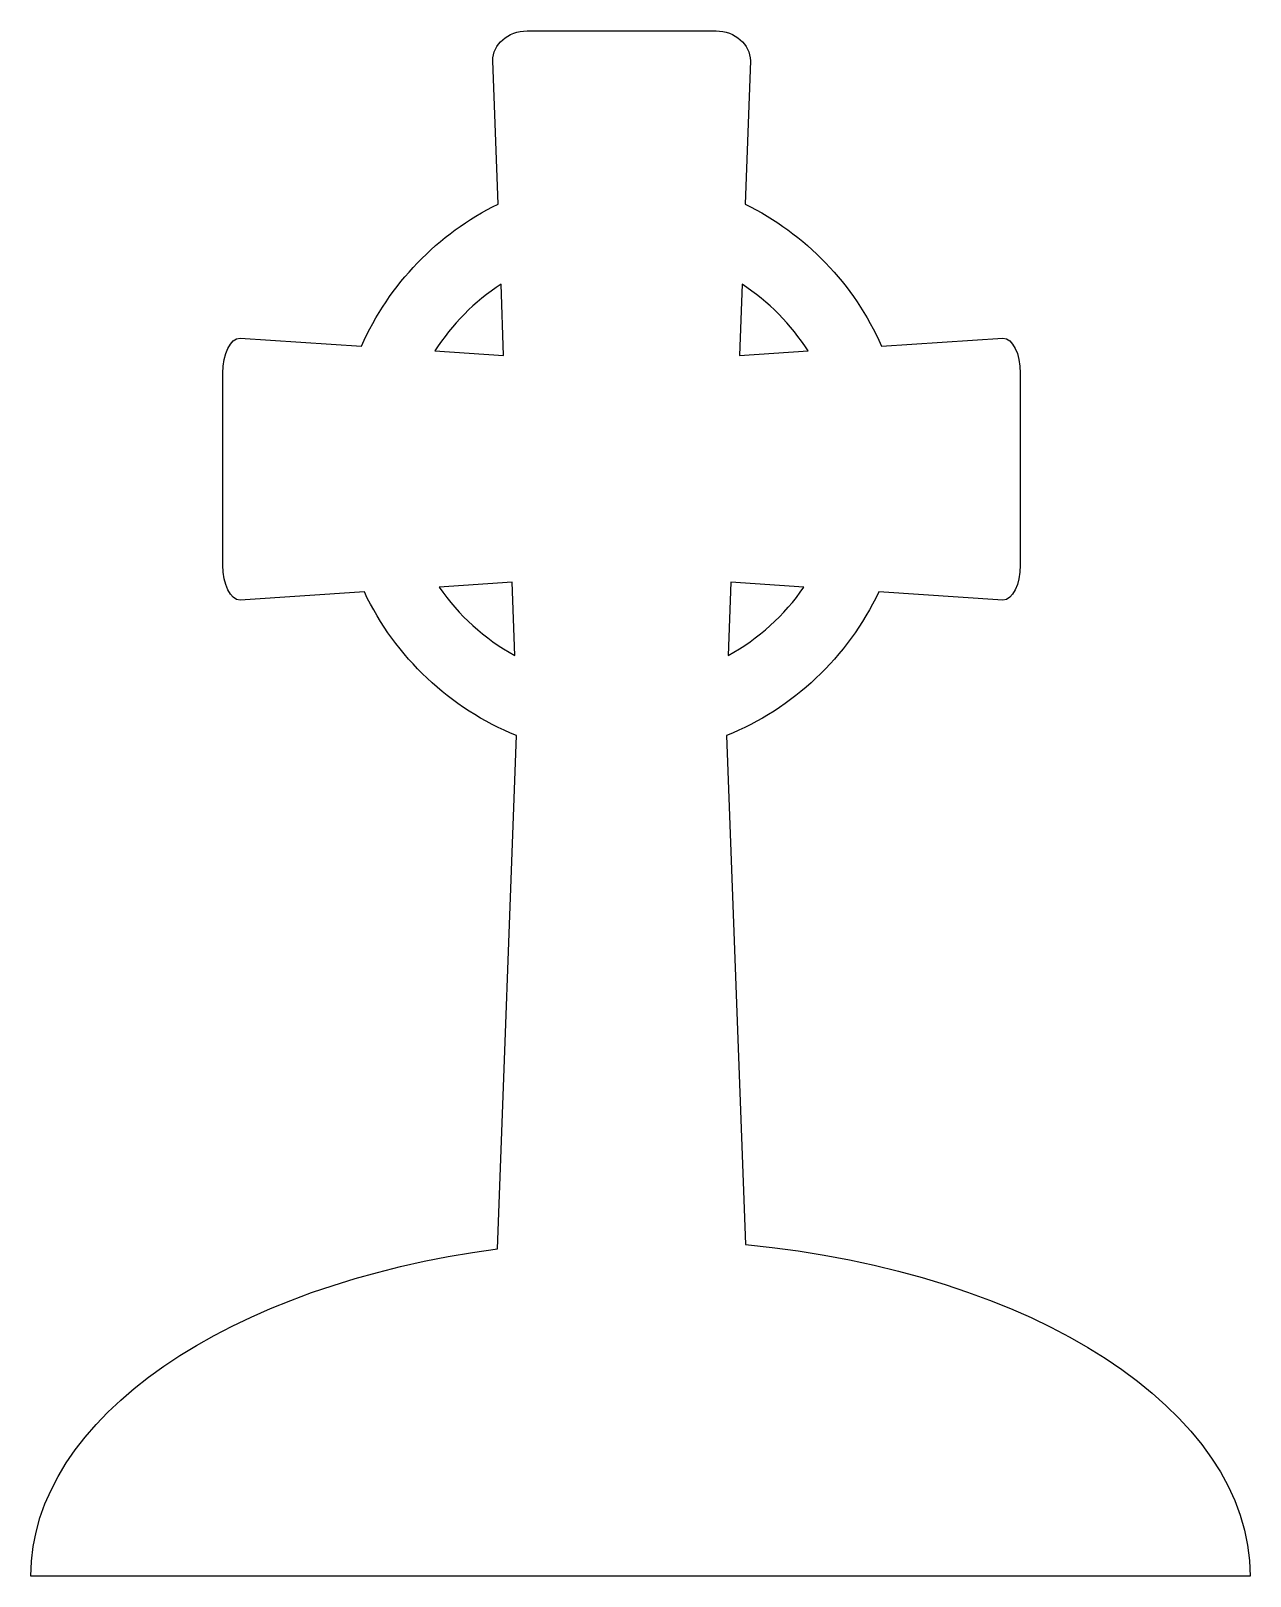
# Model space of a CAD drawing. Header units: centimetres. Extents: x -8.3 to 8.3, y -10.5 to 10.5.
import ezdxf

# ---------------------------------------------------------------- set-up
doc = ezdxf.new("R2010")
doc.units = ezdxf.units.CM
doc.header["$MEASUREMENT"] = 0
doc.layers.add('Layer 1', color=7, linetype='Continuous')

msp = doc.modelspace()

# ---------------------------------------------------------------- linework, layer by layer
at = {"layer": 'Layer 1'}
for points, knots in [([(-1.9374, -6.0416), (-5.56304, -6.52314), (-8.2575, -8.32559), (-8.2575, -10.47623), (-8.2575, -10.47623), (-8.2575, -10.47623), (8.2575, -10.47623), (8.2575, -10.47623), (8.2575, -10.47623), (8.2575, -8.22468), (5.30401, -6.35452), (1.42077, -5.98252), (1.42077, -5.98252), (1.42077, -5.98252), (1.16412, 0.91202), (1.16412, 0.91202), (1.16412, 0.91202), (2.06807, 1.27556), (2.80604, 1.97475), (3.2266, 2.85917), (3.2266, 2.85917), (3.2266, 2.85917), (4.91006, 2.74918), (4.91006, 2.74918), (4.91006, 2.74918), (5.03971, 2.74918), (5.14501, 2.9613), (5.14501, 3.22223), (5.14501, 3.22223), (5.14501, 3.22223), (5.14501, 5.82467), (5.14501, 5.82467), (5.14501, 5.82467), (5.14501, 6.08616), (5.03971, 6.29804), (4.91006, 6.29804), (4.91006, 6.29804), (4.91006, 6.29804), (3.26615, 6.19043), (3.26615, 6.19043), (3.26615, 6.19043), (2.89057, 7.03178), (2.2338, 7.71525), (1.41608, 8.11445), (1.41608, 8.11445), (1.41608, 8.11445), (1.48805, 10.05541), (1.48805, 10.05541), (1.48805, 10.05541), (1.48805, 10.27964), (1.27974, 10.46112), (1.02315, 10.46112), (1.02315, 10.46112), (1.02315, 10.46112), (-1.53661, 10.46112), (-1.53661, 10.46112), (-1.53661, 10.46112), (-1.79413, 10.46112), (-2.00254, 10.27964), (-2.00254, 10.05541), (-2.00254, 10.05541), (-2.00254, 10.05541), (-1.92973, 8.11445), (-1.92973, 8.11445), (-1.92973, 8.11445), (-2.74737, 7.71525), (-3.40452, 7.03177), (-3.77962, 6.19043), (-3.77962, 6.19043), (-3.77962, 6.19043), (-5.42432, 6.29804), (-5.42432, 6.29804), (-5.42432, 6.29804), (-5.55381, 6.29804), (-5.65893, 6.08611), (-5.65893, 5.82467), (-5.65893, 5.82467), (-5.65893, 5.82467), (-5.65893, 3.22223), (-5.65893, 3.22223), (-5.65893, 3.22223), (-5.65893, 2.9613), (-5.55386, 2.74918), (-5.42432, 2.74918), (-5.42432, 2.74918), (-5.42432, 2.74918), (-3.74075, 2.85917), (-3.74075, 2.85917), (-3.74075, 2.85917), (-3.31953, 1.97472), (-2.58211, 1.27548), (-1.67814, 0.91202), (-1.67814, 0.91202), (-1.67814, 0.91202), (-1.9374, -6.0416), (-1.9374, -6.0416), (-1.9374, -6.0416), (-1.9374, -6.0416), (-1.9374, -6.0416), (-1.9374, -6.0416)], [0, 0, 0, 0, 0.03846154, 0.03846154, 0.03846154, 0.03846154, 0.07692308, 0.07692308, 0.07692308, 0.07692308, 0.11538462, 0.11538462, 0.11538462, 0.11538462, 0.15384615, 0.15384615, 0.15384615, 0.15384615, 0.19230769, 0.19230769, 0.19230769, 0.19230769, 0.23076923, 0.23076923, 0.23076923, 0.23076923, 0.26923077, 0.26923077, 0.26923077, 0.26923077, 0.30769231, 0.30769231, 0.30769231, 0.30769231, 0.34615385, 0.34615385, 0.34615385, 0.34615385, 0.38461538, 0.38461538, 0.38461538, 0.38461538, 0.42307692, 0.42307692, 0.42307692, 0.42307692, 0.46153846, 0.46153846, 0.46153846, 0.46153846, 0.5, 0.5, 0.5, 0.5, 0.53846154, 0.53846154, 0.53846154, 0.53846154, 0.57692308, 0.57692308, 0.57692308, 0.57692308, 0.61538462, 0.61538462, 0.61538462, 0.61538462, 0.65384615, 0.65384615, 0.65384615, 0.65384615, 0.69230769, 0.69230769, 0.69230769, 0.69230769, 0.73076923, 0.73076923, 0.73076923, 0.73076923, 0.76923077, 0.76923077, 0.76923077, 0.76923077, 0.80769231, 0.80769231, 0.80769231, 0.80769231, 0.84615385, 0.84615385, 0.84615385, 0.84615385, 0.88461538, 0.88461538, 0.88461538, 0.88461538, 0.92307692, 0.92307692, 0.92307692, 0.92307692, 1, 1, 1, 1]), ([(-1.88935, 7.02717), (-1.88935, 7.02717), (-1.85374, 6.06432), (-1.85374, 6.06432), (-1.85374, 6.06432), (-1.85374, 6.06432), (-2.78454, 6.1252), (-2.78454, 6.1252), (-2.78454, 6.1252), (-2.5556, 6.4857), (-2.24945, 6.79373), (-1.88935, 7.02717), (-1.88935, 7.02717), (-1.88935, 7.02717), (-1.88935, 7.02717), (-1.88935, 7.02717)], [0, 0, 0, 0, 0.2, 0.2, 0.2, 0.2, 0.4, 0.4, 0.4, 0.4, 0.6, 0.6, 0.6, 0.6, 1, 1, 1, 1]), ([(2.2699, 6.12521), (2.2699, 6.12521), (1.3396, 6.06433), (1.3396, 6.06433), (1.3396, 6.06433), (1.3396, 6.06433), (1.37572, 7.02718), (1.37572, 7.02718), (1.37572, 7.02718), (1.73565, 6.79373), (2.04119, 6.48565), (2.2699, 6.12521)], [0, 0, 0, 0, 0.25, 0.25, 0.25, 0.25, 0.5, 0.5, 0.5, 0.5, 1, 1, 1, 1]), ([(-2.72776, 2.92576), (-2.72776, 2.92576), (-1.73933, 2.99032), (-1.73933, 2.99032), (-1.73933, 2.99032), (-1.73933, 2.99032), (-1.70226, 1.99766), (-1.70226, 1.99766), (-1.70226, 1.99766), (-2.11321, 2.22393), (-2.46548, 2.5423), (-2.72776, 2.92576), (-2.72776, 2.92576), (-2.72776, 2.92576), (-2.72776, 2.92576), (-2.72776, 2.92576)], [0, 0, 0, 0, 0.2, 0.2, 0.2, 0.2, 0.4, 0.4, 0.4, 0.4, 0.6, 0.6, 0.6, 0.6, 1, 1, 1, 1]), ([(1.18804, 1.99766), (1.18804, 1.99766), (1.225, 2.99032), (1.225, 2.99032), (1.225, 2.99032), (1.225, 2.99032), (2.21383, 2.92576), (2.21383, 2.92576), (2.21383, 2.92576), (1.95121, 2.5423), (1.59968, 2.22388), (1.18804, 1.99766), (1.18804, 1.99766), (1.18804, 1.99766), (1.18804, 1.99766), (1.18804, 1.99766)], [0, 0, 0, 0, 0.2, 0.2, 0.2, 0.2, 0.4, 0.4, 0.4, 0.4, 0.6, 0.6, 0.6, 0.6, 1, 1, 1, 1])]:
    msp.add_open_spline(points, degree=3, knots=knots, dxfattribs=at)

doc.saveas('drawing.dxf')
